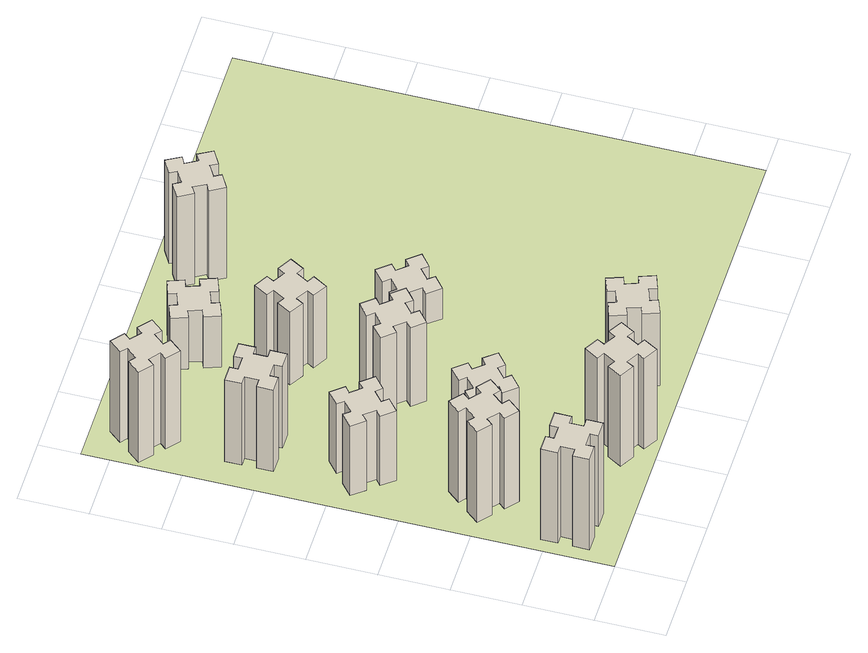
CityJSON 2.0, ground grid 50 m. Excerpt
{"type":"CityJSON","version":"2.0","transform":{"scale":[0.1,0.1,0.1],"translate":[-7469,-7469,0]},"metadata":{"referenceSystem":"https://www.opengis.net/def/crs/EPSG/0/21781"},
"CityObjects":{
"building1":{"type":"Building","attributes":{"class":"1000","function":"1000","usage":"1000","yearOfConstruction":2016,"roofType":"1000","measuredHeight":90,"storeysAboveGround":30,"storeysBelowGround":0},"geometry":[{"type":"Solid","lod":"1","boundaries":[[[[0,1,2,3,4,5,6,7,8,9,10,11,12,13,14,15,16,17,18,19]],[[17,16,20,21]],[[16,15,22,20]],[[15,14,23,22]],[[14,13,24,23]],[[13,12,25,24]],[[12,11,26,25]],[[11,10,27,26]],[[10,9,28,27]],[[9,8,29,28]],[[8,7,30,29]],[[7,6,31,30]],[[6,5,32,31]],[[5,4,33,32]],[[4,3,34,33]],[[3,2,35,34]],[[2,1,36,35]],[[1,0,37,36]],[[0,19,38,37]],[[19,18,39,38]],[[18,17,21,39]],[[24,25,26,27,28,29,30,31,32,33,34,35,36,37,38,39,21,20,22,23]]]]}]},
"building2":{"type":"Building","attributes":{"class":"1000","function":"1000","usage":"1000","yearOfConstruction":2016,"roofType":"1000","measuredHeight":90,"storeysAboveGround":30,"storeysBelowGround":0},"geometry":[{"type":"Solid","lod":"1","boundaries":[[[[40,41,42,43,44,45,46,47,48,49,50,51,52,53,54,55,56,57,58,59]],[[57,56,60,61]],[[56,55,62,60]],[[55,54,63,62]],[[54,53,64,63]],[[53,52,65,64]],[[52,51,66,65]],[[51,50,67,66]],[[50,49,68,67]],[[49,48,69,68]],[[48,47,70,69]],[[47,46,71,70]],[[46,45,72,71]],[[45,44,73,72]],[[44,43,74,73]],[[43,42,75,74]],[[42,41,76,75]],[[41,40,77,76]],[[40,59,78,77]],[[59,58,79,78]],[[58,57,61,79]],[[64,65,66,67,68,69,70,71,72,73,74,75,76,77,78,79,61,60,62,63]]]]}]},
"building3":{"type":"Building","attributes":{"class":"1000","function":"1000","usage":"1000","yearOfConstruction":2016,"roofType":"1000","measuredHeight":69,"storeysAboveGround":30,"storeysBelowGround":0},"geometry":[{"type":"Solid","lod":"1","boundaries":[[[[80,81,82,83,84,85,86,87,88,89,90,91,92,93,94,95,96,97,98,99]],[[97,96,100,101]],[[96,95,102,100]],[[95,94,103,102]],[[94,93,104,103]],[[93,92,105,104]],[[92,91,106,105]],[[91,90,107,106]],[[90,89,108,107]],[[89,88,109,108]],[[88,87,110,109]],[[87,86,111,110]],[[86,85,112,111]],[[85,84,113,112]],[[84,83,114,113]],[[83,82,115,114]],[[82,81,116,115]],[[81,80,117,116]],[[80,99,118,117]],[[99,98,119,118]],[[98,97,101,119]],[[104,105,106,107,108,109,110,111,112,113,114,115,116,117,118,119,101,100,102,103]]]]}]},
"building4":{"type":"Building","attributes":{"class":"1000","function":"1000","usage":"1000","yearOfConstruction":2016,"roofType":"1000","measuredHeight":81,"storeysAboveGround":30,"storeysBelowGround":0},"geometry":[{"type":"Solid","lod":"1","boundaries":[[[[120,121,122,123,124,125,126,127,128,129,130,131,132,133,134,135,136,137,138,139]],[[137,136,140,141]],[[136,135,142,140]],[[135,134,143,142]],[[134,133,144,143]],[[133,132,145,144]],[[132,131,146,145]],[[131,130,147,146]],[[130,129,148,147]],[[129,128,149,148]],[[128,127,150,149]],[[127,126,151,150]],[[126,125,152,151]],[[125,124,153,152]],[[124,123,154,153]],[[123,122,155,154]],[[122,121,156,155]],[[121,120,157,156]],[[120,139,158,157]],[[139,138,159,158]],[[138,137,141,159]],[[144,145,146,147,148,149,150,151,152,153,154,155,156,157,158,159,141,140,142,143]]]]}]},
"building5":{"type":"Building","attributes":{"class":"1000","function":"1000","usage":"1000","yearOfConstruction":2016,"roofType":"1000","measuredHeight":90,"storeysAboveGround":30,"storeysBelowGround":0},"geometry":[{"type":"Solid","lod":"1","boundaries":[[[[160,161,162,163,164,165,166,167,168,169,170,171,172,173,174,175,176,177,178,179]],[[177,176,180,181]],[[176,175,182,180]],[[175,174,183,182]],[[174,173,184,183]],[[173,172,185,184]],[[172,171,186,185]],[[171,170,187,186]],[[170,169,188,187]],[[169,168,189,188]],[[168,167,190,189]],[[167,166,191,190]],[[166,165,192,191]],[[165,164,193,192]],[[164,163,194,193]],[[163,162,195,194]],[[162,161,196,195]],[[161,160,197,196]],[[160,179,198,197]],[[179,178,199,198]],[[178,177,181,199]],[[184,185,186,187,188,189,190,191,192,193,194,195,196,197,198,199,181,180,182,183]]]]}]},
"building6":{"type":"Building","attributes":{"class":"1000","function":"1000","usage":"1000","yearOfConstruction":2016,"roofType":"1000","measuredHeight":90,"storeysAboveGround":30,"storeysBelowGround":0},"geometry":[{"type":"Solid","lod":"1","boundaries":[[[[200,201,202,203,204,205,206,207,208,209,210,211,212,213,214,215,216,217,218,219]],[[217,216,220,221]],[[216,215,222,220]],[[215,214,223,222]],[[214,213,224,223]],[[213,212,225,224]],[[212,211,226,225]],[[211,210,227,226]],[[210,209,228,227]],[[209,208,229,228]],[[208,207,230,229]],[[207,206,231,230]],[[206,205,232,231]],[[205,204,233,232]],[[204,203,234,233]],[[203,202,235,234]],[[202,201,236,235]],[[201,200,237,236]],[[200,219,238,237]],[[219,218,239,238]],[[218,217,221,239]],[[224,225,226,227,228,229,230,231,232,233,234,235,236,237,238,239,221,220,222,223]]]]}]},
"building7":{"type":"Building","attributes":{"class":"1000","function":"1000","usage":"1000","yearOfConstruction":2016,"roofType":"1000","measuredHeight":33,"storeysAboveGround":30,"storeysBelowGround":0},"geometry":[{"type":"Solid","lod":"1","boundaries":[[[[240,241,242,243,244,245,246,247,248,249,250,251,252,253,254,255,256,257,258,259]],[[257,256,260,261]],[[256,255,262,260]],[[255,254,263,262]],[[254,253,264,263]],[[253,252,265,264]],[[252,251,266,265]],[[251,250,267,266]],[[250,249,268,267]],[[249,248,269,268]],[[248,247,270,269]],[[247,246,271,270]],[[246,245,272,271]],[[245,244,273,272]],[[244,243,274,273]],[[243,242,275,274]],[[242,241,276,275]],[[241,240,277,276]],[[240,259,278,277]],[[259,258,279,278]],[[258,257,261,279]],[[264,265,266,267,268,269,270,271,272,273,274,275,276,277,278,279,261,260,262,263]]]]}]},
"building8":{"type":"Building","attributes":{"class":"1000","function":"1000","usage":"1000","yearOfConstruction":2016,"roofType":"1000","measuredHeight":78,"storeysAboveGround":30,"storeysBelowGround":0},"geometry":[{"type":"Solid","lod":"1","boundaries":[[[[280,281,282,283,284,285,286,287,288,289,290,291,292,293,294,295,296,297,298,299]],[[297,296,300,301]],[[296,295,302,300]],[[295,294,303,302]],[[294,293,304,303]],[[293,292,305,304]],[[292,291,306,305]],[[291,290,307,306]],[[290,289,308,307]],[[289,288,309,308]],[[288,287,310,309]],[[287,286,311,310]],[[286,285,312,311]],[[285,284,313,312]],[[284,283,314,313]],[[283,282,315,314]],[[282,281,316,315]],[[281,280,317,316]],[[280,299,318,317]],[[299,298,319,318]],[[298,297,301,319]],[[304,305,306,307,308,309,310,311,312,313,314,315,316,317,318,319,301,300,302,303]]]]}]},
"building9":{"type":"Building","attributes":{"class":"1000","function":"1000","usage":"1000","yearOfConstruction":2016,"roofType":"1000","measuredHeight":72,"storeysAboveGround":30,"storeysBelowGround":0},"geometry":[{"type":"Solid","lod":"1","boundaries":[[[[320,321,322,323,324,325,326,327,328,329,330,331,332,333,334,335,336,337,338,339]],[[337,336,340,341]],[[336,335,342,340]],[[335,334,343,342]],[[334,333,344,343]],[[333,332,345,344]],[[332,331,346,345]],[[331,330,347,346]],[[330,329,348,347]],[[329,328,349,348]],[[328,327,350,349]],[[327,326,351,350]],[[326,325,352,351]],[[325,324,353,352]],[[324,323,354,353]],[[323,322,355,354]],[[322,321,356,355]],[[321,320,357,356]],[[320,339,358,357]],[[339,338,359,358]],[[338,337,341,359]],[[344,345,346,347,348,349,350,351,352,353,354,355,356,357,358,359,341,340,342,343]]]]}]},
"building10":{"type":"Building","attributes":{"class":"1000","function":"1000","usage":"1000","yearOfConstruction":2016,"roofType":"1000","measuredHeight":72,"storeysAboveGround":30,"storeysBelowGround":0},"geometry":[{"type":"Solid","lod":"1","boundaries":[[[[360,361,362,363,364,365,366,367,368,369,370,371,372,373,374,375,376,377,378,379]],[[377,376,380,381]],[[376,375,382,380]],[[375,374,383,382]],[[374,373,384,383]],[[373,372,385,384]],[[372,371,386,385]],[[371,370,387,386]],[[370,369,388,387]],[[369,368,389,388]],[[368,367,390,389]],[[367,366,391,390]],[[366,365,392,391]],[[365,364,393,392]],[[364,363,394,393]],[[363,362,395,394]],[[362,361,396,395]],[[361,360,397,396]],[[360,379,398,397]],[[379,378,399,398]],[[378,377,381,399]],[[384,385,386,387,388,389,390,391,392,393,394,395,396,397,398,399,381,380,382,383]]]]}]},
"building11":{"type":"Building","attributes":{"class":"1000","function":"1000","usage":"1000","yearOfConstruction":2016,"roofType":"1000","measuredHeight":51,"storeysAboveGround":30,"storeysBelowGround":0},"geometry":[{"type":"Solid","lod":"1","boundaries":[[[[400,401,402,403,404,405,406,407,408,409,410,411,412,413,414,415,416,417,418,419]],[[417,416,420,421]],[[416,415,422,420]],[[415,414,423,422]],[[414,413,424,423]],[[413,412,425,424]],[[412,411,426,425]],[[411,410,427,426]],[[410,409,428,427]],[[409,408,429,428]],[[408,407,430,429]],[[407,406,431,430]],[[406,405,432,431]],[[405,404,433,432]],[[404,403,434,433]],[[403,402,435,434]],[[402,401,436,435]],[[401,400,437,436]],[[400,419,438,437]],[[419,418,439,438]],[[418,417,421,439]],[[424,425,426,427,428,429,430,431,432,433,434,435,436,437,438,439,421,420,422,423]]]]}]},
"building12":{"type":"Building","attributes":{"class":"1000","function":"1000","usage":"1000","yearOfConstruction":2016,"roofType":"1000","measuredHeight":30,"storeysAboveGround":30,"storeysBelowGround":0},"geometry":[{"type":"Solid","lod":"1","boundaries":[[[[440,441,442,443,444,445,446,447,448,449,450,451,452,453,454,455,456,457,458,459]],[[457,456,460,461]],[[456,455,462,460]],[[455,454,463,462]],[[454,453,464,463]],[[453,452,465,464]],[[452,451,466,465]],[[451,450,467,466]],[[450,449,468,467]],[[449,448,469,468]],[[448,447,470,469]],[[447,446,471,470]],[[446,445,472,471]],[[445,444,473,472]],[[444,443,474,473]],[[443,442,475,474]],[[442,441,476,475]],[[441,440,477,476]],[[440,459,478,477]],[[459,458,479,478]],[[458,457,461,479]],[[464,465,466,467,468,469,470,471,472,473,474,475,476,477,478,479,461,460,462,463]]]]}]},
"building13":{"type":"Building","attributes":{"class":"1000","function":"1000","usage":"1000","yearOfConstruction":2016,"roofType":"1000","measuredHeight":90,"storeysAboveGround":30,"storeysBelowGround":0},"geometry":[{"type":"Solid","lod":"1","boundaries":[[[[480,481,482,483,484,485,486,487,488,489,490,491,492,493,494,495,496,497,498,499]],[[497,496,500,501]],[[496,495,502,500]],[[495,494,503,502]],[[494,493,504,503]],[[493,492,505,504]],[[492,491,506,505]],[[491,490,507,506]],[[490,489,508,507]],[[489,488,509,508]],[[488,487,510,509]],[[487,486,511,510]],[[486,485,512,511]],[[485,484,513,512]],[[484,483,514,513]],[[483,482,515,514]],[[482,481,516,515]],[[481,480,517,516]],[[480,499,518,517]],[[499,498,519,518]],[[498,497,501,519]],[[504,505,506,507,508,509,510,511,512,513,514,515,516,517,518,519,501,500,502,503]]]]}]},
"landuse1":{"type":"LandUse","attributes":{"name":"plot1","function":"1010"},"geometry":[{"type":"MultiSurface","lod":"1","boundaries":[[[520,521,522,523]]]}]}
},
"vertices":[
[165,425,0],[165,325,0],[105,325,0],[105,205,0],[225,205,0],[225,265,0],[325,265,0],[325,205,0],[445,205,0],[445,325,0],[385,325,0],[385,425,0],[445,425,0],[445,545,0],[325,545,0],[325,485,0],[225,485,0],[225,545,0],[105,545,0],[105,425,0],[225,485,900],[225,545,900],[325,485,900],[325,545,900],[445,545,900],[445,425,900],[385,425,900],[385,325,900],[445,325,900],[445,205,900],[325,205,900],[325,265,900],[225,265,900],[225,205,900],[105,205,900],[105,325,900],[165,325,900],[165,425,900],[105,425,900],[105,545,900],
[484,1067,0],[408,1132,0],[446,1178,0],[354,1255,0],[277,1163,0],[323,1124,0],[259,1048,0],[213,1086,0],[136,994,0],[228,917,0],[266,963,0],[343,899,0],[304,853,0],[396,776,0],[473,868,0],[427,906,0],[492,983,0],[538,944,0],[615,1036,0],[523,1113,0],[492,983,900],[538,944,900],[427,906,900],[473,868,900],[396,776,900],[304,853,900],[343,899,900],[266,963,900],[228,917,900],[136,994,900],[213,1086,900],[259,1048,900],[323,1124,900],[277,1163,900],[354,1255,900],[446,1178,900],[408,1132,900],[484,1067,900],[523,1113,900],[615,1036,900],
[492,1888,0],[427,1964,0],[473,2003,0],[396,2095,0],[304,2018,0],[343,1972,0],[266,1907,0],[228,1953,0],[136,1876,0],[213,1784,0],[259,1823,0],[323,1746,0],[277,1708,0],[354,1616,0],[446,1693,0],[408,1739,0],[484,1803,0],[523,1757,0],[615,1834,0],[538,1926,0],[484,1803,690],[523,1757,690],[408,1739,690],[446,1693,690],[354,1616,690],[277,1708,690],[323,1746,690],[259,1823,690],[213,1784,690],[136,1876,690],[228,1953,690],[266,1907,690],[343,1972,690],[304,2018,690],[396,2095,690],[473,2003,690],[427,1964,690],[492,1888,690],[538,1926,690],[615,1834,690],
[485,2545,0],[485,2645,0],[545,2645,0],[545,2765,0],[425,2765,0],[425,2705,0],[325,2705,0],[325,2765,0],[205,2765,0],[205,2645,0],[265,2645,0],[265,2545,0],[205,2545,0],[205,2425,0],[325,2425,0],[325,2485,0],[425,2485,0],[425,2425,0],[545,2425,0],[545,2545,0],[425,2485,810],[425,2425,810],[325,2485,810],[325,2425,810],[205,2425,810],[205,2545,810],[265,2545,810],[265,2645,810],[205,2645,810],[205,2765,810],[325,2765,810],[325,2705,810],[425,2705,810],[425,2765,810],[545,2765,810],[545,2645,810],[485,2645,810],[485,2545,810],[545,2545,810],[545,2425,810],
[1214,346,0],[1127,396,0],[1157,448,0],[1053,508,0],[993,404,0],[1045,374,0],[995,287,0],[943,317,0],[883,213,0],[987,153,0],[1017,205,0],[1104,155,0],[1074,103,0],[1178,43,0],[1238,147,0],[1186,177,0],[1236,264,0],[1288,234,0],[1348,338,0],[1244,398,0],[1236,264,900],[1288,234,900],[1186,177,900],[1238,147,900],[1178,43,900],[1074,103,900],[1104,155,900],[1017,205,900],[987,153,900],[883,213,900],[943,317,900],[995,287,900],[1045,374,900],[993,404,900],[1053,508,900],[1157,448,900],[1127,396,900],[1214,346,900],[1244,398,900],[1348,338,900],
[384,3387,0],[308,3452,0],[346,3498,0],[254,3575,0],[177,3483,0],[223,3444,0],[159,3368,0],[113,3406,0],[36,3314,0],[128,3237,0],[166,3283,0],[243,3219,0],[204,3173,0],[296,3096,0],[373,3188,0],[327,3226,0],[392,3303,0],[438,3264,0],[515,3356,0],[423,3433,0],[392,3303,900],[438,3264,900],[327,3226,900],[373,3188,900],[296,3096,900],[204,3173,900],[243,3219,900],[166,3283,900],[128,3237,900],[36,3314,900],[113,3406,900],[159,3368,900],[223,3444,900],[177,3483,900],[254,3575,900],[346,3498,900],[308,3452,900],[384,3387,900],[423,3433,900],[515,3356,900],
[1083,1332,0],[1006,1267,0],[968,1313,0],[876,1236,0],[953,1144,0],[999,1183,0],[1063,1106,0],[1017,1068,0],[1094,976,0],[1186,1053,0],[1148,1099,0],[1224,1163,0],[1263,1117,0],[1355,1194,0],[1278,1286,0],[1232,1248,0],[1167,1324,0],[1213,1363,0],[1136,1455,0],[1044,1378,0],[1167,1324,330],[1213,1363,330],[1232,1248,330],[1278,1286,330],[1355,1194,330],[1263,1117,330],[1224,1163,330],[1148,1099,330],[1186,1053,330],[1094,976,330],[1017,1068,330],[1063,1106,330],[999,1183,330],[953,1144,330],[876,1236,330],[968,1313,330],[1006,1267,330],[1083,1332,330],[1044,1378,330],[1136,1455,330],
[1083,1972,0],[1006,1907,0],[968,1953,0],[876,1876,0],[953,1784,0],[999,1823,0],[1063,1746,0],[1017,1708,0],[1094,1616,0],[1186,1693,0],[1148,1739,0],[1224,1803,0],[1263,1757,0],[1355,1834,0],[1278,1926,0],[1232,1888,0],[1167,1964,0],[1213,2003,0],[1136,2095,0],[1044,2018,0],[1167,1964,780],[1213,2003,780],[1232,1888,780],[1278,1926,780],[1355,1834,780],[1263,1757,780],[1224,1803,780],[1148,1739,780],[1186,1693,780],[1094,1616,780],[1017,1708,780],[1063,1746,780],[999,1823,780],[953,1784,780],[876,1876,780],[968,1953,780],[1006,1907,780],[1083,1972,780],[1044,2018,780],[1136,2095,780],
[1765,496,0],[1671,462,0],[1650,518,0],[1537,477,0],[1579,364,0],[1635,385,0],[1669,291,0],[1613,270,0],[1654,157,0],[1767,199,0],[1746,255,0],[1840,289,0],[1860,233,0],[1973,274,0],[1932,387,0],[1876,366,0],[1842,460,0],[1898,480,0],[1857,593,0],[1744,552,0],[1842,460,720],[1898,480,720],[1876,366,720],[1932,387,720],[1973,274,720],[1860,233,720],[1840,289,720],[1746,255,720],[1767,199,720],[1654,157,720],[1613,270,720],[1669,291,720],[1635,385,720],[1579,364,720],[1537,477,720],[1650,518,720],[1671,462,720],[1765,496,720],[1744,552,720],[1857,593,720],
[1117,2525,0],[1204,2475,0],[1174,2423,0],[1278,2363,0],[1338,2467,0],[1286,2497,0],[1336,2584,0],[1388,2554,0],[1448,2658,0],[1344,2718,0],[1314,2666,0],[1227,2716,0],[1257,2768,0],[1153,2828,0],[1093,2724,0],[1145,2694,0],[1095,2607,0],[1043,2637,0],[983,2533,0],[1087,2473,0],[1095,2607,720],[1043,2637,720],[1145,2694,720],[1093,2724,720],[1153,2828,720],[1257,2768,720],[1227,2716,720],[1314,2666,720],[1344,2718,720],[1448,2658,720],[1388,2554,720],[1336,2584,720],[1286,2497,720],[1338,2467,720],[1278,2363,720],[1174,2423,720],[1204,2475,720],[1117,2525,720],[1087,2473,720],[983,2533,720],
[1125,3356,0],[1031,3322,0],[1010,3378,0],[897,3337,0],[939,3224,0],[995,3245,0],[1029,3151,0],[973,3130,0],[1014,3017,0],[1127,3059,0],[1106,3115,0],[1200,3149,0],[1220,3093,0],[1333,3134,0],[1292,3247,0],[1236,3226,0],[1202,3320,0],[1258,3340,0],[1217,3453,0],[1104,3412,0],[1202,3320,510],[1258,3340,510],[1236,3226,510],[1292,3247,510],[1333,3134,510],[1220,3093,510],[1200,3149,510],[1106,3115,510],[1127,3059,510],[1014,3017,510],[973,3130,510],[1029,3151,510],[995,3245,510],[939,3224,510],[897,3337,510],[1010,3378,510],[1031,3322,510],[1125,3356,510],[1104,3412,510],[1217,3453,510],
[1972,1988,0],[1907,2064,0],[1953,2103,0],[1876,2195,0],[1784,2118,0],[1823,2072,0],[1746,2007,0],[1708,2053,0],[1616,1976,0],[1693,1884,0],[1739,1923,0],[1803,1846,0],[1757,1808,0],[1834,1716,0],[1926,1793,0],[1888,1839,0],[1964,1903,0],[2003,1857,0],[2095,1934,0],[2018,2026,0],[1964,1903,300],[2003,1857,300],[1888,1839,300],[1926,1793,300],[1834,1716,300],[1757,1808,300],[1803,1846,300],[1739,1923,300],[1693,1884,300],[1616,1976,300],[1708,2053,300],[1746,2007,300],[1823,2072,300],[1784,2118,300],[1876,2195,300],[1953,2103,300],[1907,2064,300],[1972,1988,300],[2018,2026,300],[2095,1934,300],
[1844,3556,0],[1757,3506,0],[1727,3558,0],[1623,3498,0],[1683,3394,0],[1735,3424,0],[1785,3337,0],[1733,3307,0],[1793,3203,0],[1897,3263,0],[1867,3315,0],[1954,3365,0],[1984,3313,0],[2088,3373,0],[2028,3477,0],[1976,3447,0],[1926,3534,0],[1978,3564,0],[1918,3668,0],[1814,3608,0],[1926,3534,900],[1978,3564,900],[1976,3447,900],[2028,3477,900],[2088,3373,900],[1984,3313,900],[1954,3365,900],[1867,3315,900],[1897,3263,900],[1793,3203,900],[1733,3307,900],[1785,3337,900],[1735,3424,900],[1683,3394,900],[1623,3498,900],[1727,3558,900],[1757,3506,900],[1844,3556,900],[1814,3608,900],[1918,3668,900],
[5,3705,0],[3705,3705,0],[3705,5,0],[5,5,0]
]}
